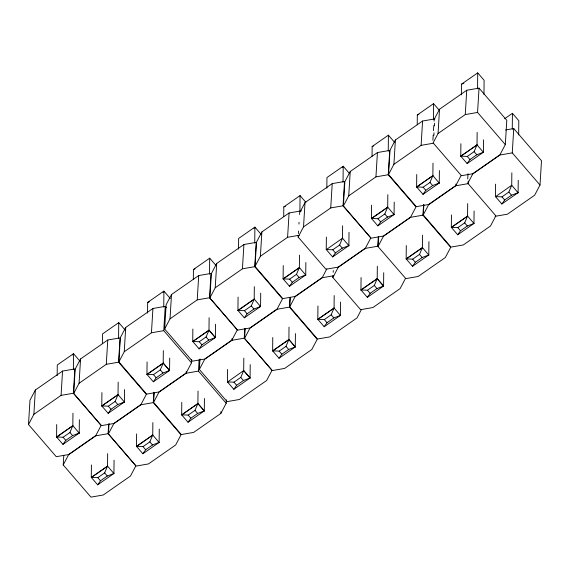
<?xml version="1.0" encoding="UTF-8"?>
<svg xmlns="http://www.w3.org/2000/svg" width="570" height="570" viewBox="0 0 570 570"><rect width="100%" height="100%" fill="white"/><g stroke="black" fill="none" stroke-linecap="round" stroke-linejoin="round"><path stroke-width="0.85" d="M56.708 424.536L56.587 436.976L62.964 444.379L79.223 433.058L79.351 419.727M57.178 375.673L57.278 365.007L73.537 353.685L79.914 361.088M72.96 413.214L72.839 425.655L69.925 432.488L63.092 437.247L56.587 436.976L72.839 425.655L79.251 433.164M73.38 369.681L73.537 353.685L72.639 355.017M91.407 464.97L91.286 477.411L97.67 484.814L113.922 473.492L114.057 460.161M101.916 392.595L101.788 405.918L108.172 413.321L124.424 402L124.545 389.559M102.393 343.724L102.486 333.949L118.738 322.627L125.122 330.03M107.666 453.649L107.545 466.089L104.631 472.922L97.798 477.681L91.286 477.411L107.545 466.089L113.957 473.599M118.161 382.156L118.04 394.597L115.133 401.43L108.3 406.189L101.788 405.918L118.04 394.597L124.452 402.107M118.581 338.623L118.738 322.627M136.615 433.913L136.494 446.353L142.878 453.756L159.13 442.427L159.258 429.103M147.074 361.95L146.953 374.39L153.337 381.793L169.589 370.472L169.71 358.031M147.552 313.087L147.651 302.421L163.904 291.099L170.287 298.502M152.867 422.591L152.746 435.031L149.839 441.864L143.006 446.624L136.494 446.353L152.746 435.031L159.158 442.541M163.326 350.628L163.212 363.069L160.298 369.901L153.465 374.661L146.953 374.39L163.212 363.069L169.589 370.472L162.984 373.008L156.151 377.775L153.337 381.793M163.754 307.095L163.904 291.099L163.013 292.431M181.78 402.384L181.659 414.825L188.043 422.228L204.295 410.899L204.416 398.466M192.859 329.033L192.738 341.473L199.122 348.868L215.374 337.547L215.503 324.216M193.337 279.272L193.437 269.503L209.689 258.174L216.073 265.577M198.032 391.063L197.911 403.503L195.004 410.336L188.171 415.095L181.659 414.825L197.911 403.503L204.295 410.899L197.69 413.442L190.857 418.202L188.043 422.228M209.112 317.704L208.99 330.144L206.084 336.977L199.243 341.736L192.738 341.473L208.99 330.144L215.374 337.547L208.763 340.091L201.93 344.85L199.122 348.868M209.532 274.17L209.689 258.174M250.209 364.65L250.08 377.981L233.821 389.303L227.444 381.9L227.565 369.467M238.075 297.084L237.939 310.408L244.323 317.811L260.576 306.489L260.711 293.158M238.538 249.104L238.638 238.445L254.89 227.117L261.274 234.519M243.817 358.138L243.696 370.578L240.782 377.411L233.949 382.171L227.444 381.9M254.32 286.646L254.199 299.086L251.285 305.919L244.452 310.679L237.939 310.408L254.199 299.086L260.611 306.596M254.74 243.112L254.89 227.117L253.999 228.449M272.774 337.518L272.645 350.842L279.029 358.245L295.281 346.923L295.41 333.593M283.24 265.556L283.112 278.88L289.489 286.283L305.748 274.961L305.862 262.521M283.71 216.686L283.803 206.917L300.062 195.588L305.862 202.321M289.019 327.08L288.897 339.52L285.99 346.353L279.158 351.113L272.645 350.842L288.897 339.52L295.281 346.923L288.677 349.467L281.844 354.227L279.029 358.245M299.485 255.118L299.364 267.558L296.45 274.391L289.617 279.15L283.112 278.88L299.364 267.558L305.777 275.068M299.906 211.584L300.062 195.588M317.946 305.99L317.811 319.314L324.195 326.717L340.447 315.395L340.582 302.064M349.011 232.275L348.883 245.606L332.631 256.928L326.247 249.525L326.368 237.084M326.845 188.221L326.945 177.555L343.197 166.233L349.581 173.636M334.191 295.552L334.07 307.992L331.156 314.825L324.323 319.585L317.811 319.314L334.07 307.992L340.482 315.502M342.62 225.763L342.499 238.203L339.592 245.036L332.759 249.795L326.247 249.525M343.04 182.229L343.197 166.233L342.299 167.566M361.074 277.519L360.953 289.959L367.337 297.362L383.589 286.033L383.717 272.709M371.583 205.143L371.455 218.467L377.839 225.87L394.091 214.541L394.212 202.108M372.053 156.273L372.153 146.497L388.405 135.175L394.789 142.578M377.326 266.197L377.205 278.637L374.298 285.47L367.465 290.23L360.953 289.959L377.205 278.637L383.589 286.033L376.977 288.577L370.144 293.336L367.337 297.362M387.828 194.705L387.707 207.145L384.8 213.978L377.96 218.738L371.455 218.467L387.707 207.145L394.119 214.655M388.248 151.171L388.405 135.175M406.289 245.57L406.161 258.901L412.538 266.304L428.797 254.975L428.925 241.652M416.741 174.498L416.62 186.939L423.004 194.341L439.256 183.013L439.377 170.58M417.219 124.745L417.318 114.969L433.57 103.647L439.37 110.373M422.534 235.139L422.413 247.58L419.499 254.405L412.666 259.172L406.161 258.901L422.413 247.58L428.825 255.089M432.993 163.177L432.872 175.617L429.965 182.45L423.132 187.209L416.62 186.939L432.872 175.617L439.285 183.127M433.414 119.636L433.57 103.647M451.447 214.933L451.326 227.373L457.71 234.776L473.962 223.447L474.083 211.007M460.888 143.726L460.767 156.166L467.151 163.569L483.403 152.24L483.524 139.807M461.365 94.862L461.465 84.196L477.717 72.874L484.101 80.277L483.966 94.492M467.699 203.611L467.578 216.051L464.671 222.877L457.831 227.644L451.326 227.373L467.578 216.051L473.991 223.561M477.14 132.404L477.019 144.844L474.112 151.67L467.279 156.436L460.767 156.166L477.019 144.844L483.431 152.354M477.567 88.863L477.717 72.874M518.23 180.234L518.109 192.674L501.857 204.003L495.473 196.6L495.594 184.16M511.846 172.838L511.725 185.271L508.818 192.104L501.985 196.871L495.473 196.6M512.266 129.297L512.423 113.309L504.649 118.724M518.672 134.926L518.807 120.705L512.423 113.309M28.5 424.515L29.989 400.197L35.354 390.022L62.557 371.063L74.862 368.933L73.373 393.25L101.125 425.427L95.76 435.608L68.55 454.561L56.252 456.691L28.5 424.515L33.865 414.34L35.354 390.022M33.865 414.34L61.068 395.38L62.557 371.063M108.663 424.13L108.079 433.684L135.831 465.861L130.466 476.043L103.255 494.995L90.958 497.126L63.206 464.949L63.79 455.394M73.708 393.457L75.19 369.139L80.555 358.965L107.766 340.005L120.063 337.875L118.581 362.192L146.326 394.369L140.961 404.55L113.758 423.503L101.453 425.633L73.708 393.457L79.073 383.282L80.555 358.965M79.073 383.282L106.276 364.323L107.766 340.005M153.921 392.203L153.28 402.627L181.032 434.803L175.667 444.978L148.464 463.937L136.159 466.068L108.407 433.891L109.048 423.467M191.705 359.371L191.492 362.841L186.134 373.022L158.923 391.975L146.618 394.105L118.874 361.929L120.363 337.611L125.721 327.437L152.931 308.477L165.229 306.346L166.39 307.686M118.874 361.929L124.239 351.754L125.721 327.437M124.239 351.754L151.442 332.794L152.931 308.477M226.411 399.805L226.197 403.275L220.832 413.45L193.629 432.409L181.324 434.54L153.579 402.363L154.164 392.808M191.492 362.841L163.747 330.664L165.229 306.346M164.652 329.004L166.141 304.686L171.506 294.512L198.709 275.559L211.014 273.429L209.525 297.74L237.277 329.923L231.912 340.098L204.708 359.05L192.404 361.188L164.652 329.004L170.017 318.829L171.506 294.512M153.579 402.363L158.945 392.189L186.148 373.229L186.255 371.49M170.017 318.829L197.227 299.877L198.709 275.559M226.197 403.275L198.453 371.099L199.144 359.805M244.815 328.626L244.231 338.174L271.983 370.357L266.618 380.532L239.407 399.484L227.109 401.622L199.358 369.438L199.999 359.022M209.86 297.946L211.349 273.629L216.714 263.454L243.917 244.502L256.222 242.364L254.733 266.682L282.485 298.865L277.12 309.04L249.909 327.992L237.612 330.13L209.86 297.946L215.225 287.772L216.714 263.454M220.832 413.45L220.939 411.718M199.358 369.438L204.723 359.264L231.926 340.311L232.033 338.573M215.225 287.772L242.428 268.819L243.917 244.502M290.023 297.561L289.439 307.116L317.184 339.293L311.826 349.474L284.615 368.427L272.31 370.557L244.566 338.381L245.15 328.826M326.824 268.897L322.285 277.512L295.075 296.464L282.777 298.602L255.025 266.418L256.514 242.1L261.879 231.926L289.083 212.973L301.387 210.836M255.025 266.418L260.39 256.243L261.879 231.926M260.39 256.243L287.594 237.291L289.083 212.973M361.53 309.332L356.991 317.946L329.781 336.899L317.483 339.029L289.731 306.852L290.315 297.298M299.542 214.484L299.649 212.745L305.014 202.571L332.224 183.611L344.522 181.481L343.04 205.798L370.785 237.975L365.42 248.157L338.217 267.109L325.912 269.24L298.167 237.063L298.267 235.325M298.374 233.586L298.538 230.985M298.958 224.038L299.065 222.3M298.167 237.063L303.525 226.888L305.014 202.571M303.525 226.888L330.735 207.929L332.224 183.611M405.491 278.409L400.126 288.584L372.923 307.543L360.618 309.674L332.866 277.497L332.973 275.759M333.186 272.282L333.293 270.55M343.368 206.005L344.857 181.688L350.222 171.513L377.426 152.553L389.73 150.423L388.241 174.741L415.993 206.917L410.628 217.092L383.425 236.051L371.12 238.182L343.368 206.005L348.733 195.831L350.222 171.513M348.733 195.831L375.944 176.871L377.426 152.553M423.581 204.751L422.947 215.175L450.699 247.352L445.334 257.526L418.124 276.486L405.826 278.616L377.739 246.233L378.323 236.678M378.658 236.885L378.074 246.44L383.439 236.258L410.642 217.305L422.947 215.175M388.533 174.477L393.899 164.303L421.109 145.343L433.407 143.213L461.159 175.389L455.793 185.564L428.59 204.523L416.285 206.654L388.533 174.477L390.022 150.159L395.388 139.985L422.591 121.025L434.896 118.895M393.899 164.303L395.388 139.985M421.109 145.343L422.591 121.025M468.276 181.039L468.113 183.647L495.864 215.823L490.499 225.998L463.296 244.958L450.991 247.088L423.239 214.911L423.88 204.488M432.894 140.227L433.214 135.019M433.478 130.673L433.799 125.464M434.069 121.125L434.169 119.387L439.534 109.212L466.745 90.252L479.042 88.122L506.794 120.299L505.305 144.616L499.94 154.791L472.737 173.75L461.258 175.738M433.884 135.396L434.048 132.789M434.468 125.842L434.632 123.234M433.1 142.92L438.052 133.523L439.534 109.212M423.239 214.911L428.604 204.73L455.815 185.777L455.915 184.039M438.052 133.523L465.255 114.57L466.745 90.252M467.706 178.923L468.027 173.715M505.305 144.616L477.56 112.44L479.042 88.122M495.138 216.315L507.443 214.185L534.646 195.225L540.011 185.051L512.266 152.874L513.748 128.556L505.547 129.974M540.011 185.051L541.5 160.733L513.748 128.556M63.206 464.949L68.571 454.774L95.774 435.815L108.079 433.684M108.407 433.891L113.772 423.717L140.982 404.757L153.28 402.627M244.566 338.381L249.931 328.206L277.134 309.246L289.439 307.116M289.731 306.852L295.096 296.678L322.299 277.718L333.785 275.73M332.866 277.497L338.231 267.316L365.441 248.363L377.739 246.233M467.799 183.355L472.751 173.957L499.961 155.004L512.266 152.874M62.964 444.379L65.778 440.361L72.611 435.601L79.223 433.058M108.172 413.321L110.986 409.303L117.819 404.536L124.424 402M97.67 484.814L100.484 480.795L107.317 476.028L113.922 473.492M142.878 453.756L145.685 449.737L152.518 444.971L159.13 442.427M244.323 317.811L247.138 313.792L253.971 309.033L260.576 306.489M289.489 286.283L292.303 282.264L299.136 277.505L305.748 274.961M233.821 389.303L236.636 385.284L243.468 380.525L250.08 377.981L243.696 370.578L227.473 382.014M332.631 256.928L335.438 252.909L342.278 248.142L348.883 245.606M377.839 225.87L380.646 221.851L387.479 217.085L394.091 214.541M324.195 326.717L327.009 322.698L333.842 317.939L340.447 315.395M423.004 194.341L425.811 190.316L432.644 185.556L439.256 183.013M467.151 163.569L469.965 159.543L476.798 154.784L483.403 152.24M412.538 266.304L415.352 262.278L422.185 257.519L428.797 254.975M457.71 234.776L460.517 230.75L467.35 225.991L473.962 223.447M501.857 204.003L504.664 199.977L511.504 195.218L518.109 192.674M192.767 341.58L209.019 330.258L215.403 337.654M237.975 310.522L254.227 299.193M283.14 278.994L299.392 267.665M56.615 437.09L72.867 425.761M146.989 374.497L163.241 363.176L169.618 370.578M326.275 249.632L342.499 238.203L348.911 245.713M101.816 406.032L118.076 394.704M416.649 187.046L432.901 175.724M460.795 156.273L477.054 144.951M371.483 218.574L387.735 207.252M317.846 319.428L334.098 308.099M272.681 350.956L288.933 339.627L295.31 347.03M91.321 477.518L107.573 466.196M136.522 446.46L152.774 435.138M181.688 414.932L197.947 403.61L204.324 411.013M360.981 290.066L377.233 278.744L383.617 286.147M495.501 196.707L511.725 185.271L518.137 192.788M406.189 259.008L422.441 247.686M451.355 227.48L467.607 216.158M461.465 84.196L463.873 83.313M417.318 114.969L418.922 114.385M372.153 146.497L373.756 145.913M283.803 206.917L285.413 206.326M193.437 269.503L195.04 268.912M147.651 302.421L149.255 301.836M465.255 114.57L477.56 112.44M375.944 176.871L388.241 174.741M455.815 185.777L468.113 183.647M330.735 207.929L343.04 205.798M287.594 237.291L299.079 235.296M242.428 268.819L254.733 266.682M197.227 299.877L209.525 297.74M151.442 332.794L163.747 330.664M231.926 340.311L244.231 338.174M106.276 364.323L118.581 362.192M186.148 373.229L198.453 371.099M61.068 395.38L73.373 393.25M474.112 151.67L476.798 154.784M508.818 192.104L511.504 195.218M467.279 156.436L469.965 159.543M501.985 196.871L504.664 199.977M429.965 182.45L432.644 185.556M464.671 222.877L467.35 225.991M423.132 187.209L425.811 190.316M457.831 227.644L460.517 230.75M384.8 213.978L387.479 217.085M419.499 254.405L422.185 257.519M377.96 218.738L380.646 221.851M412.666 259.172L415.352 262.278M339.592 245.036L342.278 248.142M374.298 285.47L376.977 288.577M332.759 249.795L335.438 252.909M367.465 290.23L370.144 293.336M296.45 274.391L299.136 277.505M331.156 314.825L333.842 317.939M289.617 279.15L292.303 282.264M324.323 319.585L327.009 322.698M251.285 305.919L253.971 309.033M285.99 346.353L288.677 349.467M244.452 310.679L247.138 313.792M279.158 351.113L281.844 354.227M243.725 370.685L250.109 378.088M206.084 336.977L208.763 340.091M240.782 377.411L243.468 380.525M199.243 341.736L201.93 344.85M233.949 382.171L236.636 385.284M160.298 369.901L162.984 373.008M195.004 410.336L197.69 413.442M153.465 374.661L156.151 377.775M188.171 415.095L190.857 418.202M115.133 401.43L117.819 404.536M149.839 441.864L152.518 444.971M108.3 406.189L110.986 409.303M143.006 446.624L145.685 449.737M69.925 432.488L72.611 435.601M104.631 472.922L107.317 476.028M63.092 437.247L65.778 440.361M97.798 477.681L100.484 480.795"/></g></svg>
